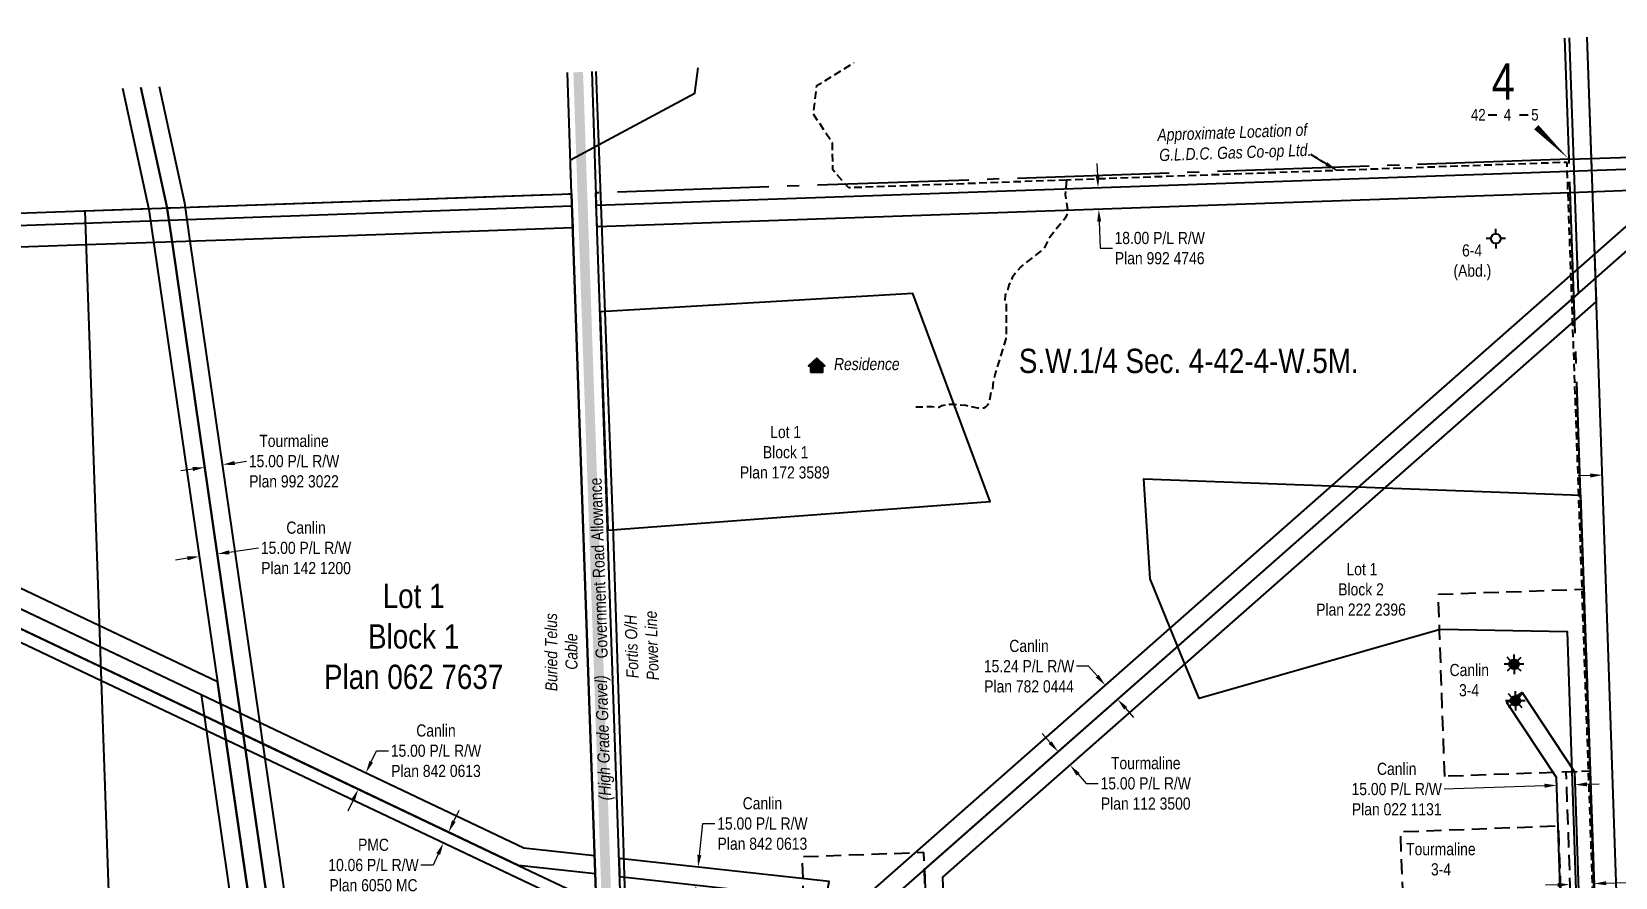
# Model space of a CAD drawing. Extents: x 665644 to 688844, y 5825051 to 5844826.
# Drawn here: x 666895 to 668201, y 5828823 to 5829520 of the extents above; entities that cross this region are included whole.
import ezdxf
from ezdxf.enums import TextEntityAlignment as Align

# ---------------------------------------------------------------- set-up
doc = ezdxf.new("R2010")
doc.units = 0
doc.header["$LTSCALE"] = 5
doc.header["$PDSIZE"] = 0.5
for name, pattern in [('foc-ACCESSROAD', [3.75, 2.5, -1.25]), ('foc-QUARTERLINE', [33, 25, -3, 2, -3]), ('UG_PIPE', [1.875, 1.25, -0.625])]:
    doc.linetypes.add(name, pattern=pattern)
doc.layers.get('Defpoints').update_dxf_attribs({"color": 9})
for name, color, linetype in [('10', 1, 'Continuous'), ('9', 3, 'Continuous'), ('AS-PIPE-UG', 44, 'UG_PIPE'), ('AS-PIPE-UG-T', 44, 'Continuous'), ('AS-POWER', 104, 'foc-POWER'), ('AS-POWER-T', 104, 'Continuous'), ('AS-RESIDENCE', 14, 'Continuous'), ('AS-ROADS', 254, 'Continuous'), ('AS-TELEPHONE', 224, 'foc-TEL'), ('AS-TELEPHONE-T', 224, 'Continuous'), ('C-SYMBOL', 7, 'Continuous'), ('F-AR', 190, 'foc-ACCESSROAD'), ('F-RW', 190, 'Continuous'), ('F-WS', 190, 'foc-ACCESSROAD'), ('F-WS-S', 190, 'Continuous'), ('L-QSEC', 8, 'foc-QUARTERLINE'), ('L-ROAD-T', 7, 'Continuous'), ('L-SEC', 7, 'Continuous'), ('L-SECLBL', 7, 'Continuous'), ('L-TITLEDB', 4, 'Continuous'), ('L-TITLEDB-T', 4, 'Continuous')]:
    doc.layers.add(name, color=color, linetype=linetype)
for name, color, linetype, lineweight in [('F-AR-T', 190, 'Continuous', 9), ('F-RW-T', 190, 'Continuous', 9), ('F-WS-T', 190, 'Continuous', 9), ('T-TEXT', 48, 'Continuous', 18)]:
    doc.layers.add(name, color=color, linetype=linetype, lineweight=lineweight)
doc.styles.add('175L', font='ARIALN.TTF', dxfattribs={"height": 20})
doc.styles.add('80CG', font='ARIALN.TTF', dxfattribs={"height": 10})
doc.styles.add('80L', font='ARIALN.TTF', dxfattribs={"height": 10})
doc.styles.add('80LS', font='ARIALNI.TTF', dxfattribs={"height": 10})
doc.styles.add('foc-LtypeFont', font='ARIALN.TTF', dxfattribs={"height": 7.35})
doc.styles.add('SIMPLEX', font='ARIALN.TTF')
doc.linetypes.add('foc-POWER', pattern='A,6,-1,["P",foc-LtypeFont,S=0.2,R=0,X=-0.625,Y=-0.75],-1.24,4', length=12.24)
doc.linetypes.add('foc-TEL', pattern='A,2,-1,["T",foc-LtypeFont,S=0.2,R=0,X=-0.425,Y=-0.75],-1.24,8', length=12.24)
doc.linetypes.add('foc-TEL-NOLINE', pattern='A,0,-2,["T",foc-LtypeFont,S=0.2,R=0,X=-0.425,Y=-0.75],-10.24', length=12.24)
doc.dimstyles.new('Compass 5 000', dxfattribs={"dimscale": 5, "dimtxt": 9, "dimasz": 2, "dimexe": 0.2, "dimexo": 0.0625, "dimgap": 0.5, "dimtad": 0, "dimtih": 1, "dimtoh": 1, "dimzin": 0, "dimdsep": 46, "dimtxsty": '80CG', "dimcen": 0.1, "dimse1": 1, "dimse2": 1, "dimclrd": 256, "dimclrt": 256, "dimaunit": 1, "dimadec": 4, "dimazin": 0, "dimtfac": 0.06, "dimtofl": 0, "dimtmove": 0, "dimatfit": 1, "dimfxl": 0.2, "dimtolj": 1, "dimtzin": 0, "dimlwd": -1, "dimarcsym": 0})

# ---------------------------------------------------------------- blocks, each defined once
blk = doc.blocks.new('L-SECLBL')
at = {"layer": '9', "color": 7}
for p, q in [((-5.1, -27.8), (-12.3, -27.8)), ((20.7, -27.8), (13.5, -27.8))]:
    blk.add_line(p, q, dxfattribs=at)
at = {"layer": '10', "color": 2, "style": 'SIMPLEX'}
blk.add_attdef('SEC', text='', height=30, dxfattribs=at).set_placement((0, 0), align=Align.MIDDLE)
at = {"layer": '10', "color": 5, "style": '80L'}
blk.add_attdef('TWP', text='', height=9.5, dxfattribs=at).set_placement((-14.4, -27.4), align=Align.MIDDLE_RIGHT)
blk.add_attdef('RGE', text='', height=9.5, dxfattribs=at).set_placement((3.6, -27.4), align=Align.MIDDLE_CENTER)
blk.add_attdef('MER', text='', height=9.5, dxfattribs=at).set_placement((23.2, -27.4), align=Align.MIDDLE_LEFT)
blk = doc.blocks.new('*D2256')
at = {"layer": 'Defpoints', "color": 0, "transparency": 16777216}
for p in [(668183.3, 5828818.1), (668163.4, 5828813.6), (668183.4, 5828814.3)]:
    blk.add_point(p, dxfattribs=at)
at = {"layer": 'F-AR-T', "transparency": 16777216}
for p, q in [((668153.3, 5828817.1), (668143.3, 5828816.7)), ((668193.3, 5828818.5), (668228.1, 5828819.7))]:
    blk.add_line(p, q, dxfattribs=at)
for points in [[(668153.3, 5828818.7), (668153.4, 5828815.4), (668163.3, 5828817.4)], [(668193.2, 5828820.1), (668193.4, 5828816.8), (668183.3, 5828818.1)]]:
    blk.add_solid(points, dxfattribs=at)
at = {"layer": 'F-AR-T', "transparency": 16777216, "insert": (668255.8, 5828819.7), "char_height": 10, "attachment_point": 5, "style": '80CG'}
blk.add_mtext('\\A1;Canlin\\P20.00 A/R', dxfattribs=at)
blk = doc.blocks.new('*D2265')
at = {"layer": 'Defpoints', "color": 0, "transparency": 16777216}
for p in [(667855.3, 5829027.2), (667865.2, 5829015.9), (667751.3, 5828915.7)]:
    blk.add_point(p, dxfattribs=at)
at = {"layer": 'F-RW-T', "transparency": 16777216}
for p, q in [((667734.9, 5828934.4), (667728.2, 5828941.9)), ((667758, 5828908.2), (667764.6, 5828900.7)), ((667764.6, 5828900.7), (667774.6, 5828900.7))]:
    blk.add_line(p, q, dxfattribs=at)
for points in [[(667736.1, 5828935.5), (667733.6, 5828933.3), (667741.5, 5828926.9)], [(667759.2, 5828909.3), (667756.7, 5828907.1), (667751.3, 5828915.7)]]:
    blk.add_solid(points, dxfattribs=at)
at = {"layer": 'F-RW-T', "transparency": 16777216, "insert": (667813.7, 5828900.7), "char_height": 10, "attachment_point": 5, "style": '80CG'}
blk.add_mtext('\\A1;Tourmaline\\P15.00 P/L R/W\\PPlan 112 3500', dxfattribs=at)
blk = doc.blocks.new('*D2266')
at = {"layer": 'Defpoints', "color": 0, "transparency": 16777216}
for p in [(668152.5, 5828899.1), (668153.4, 5828870.6), (668168.4, 5828871.1)]:
    blk.add_point(p, dxfattribs=at)
at = {"layer": 'F-RW-T', "transparency": 16777216}
for p, q in [((668142.5, 5828898.8), (668059.7, 5828896)), ((668177.4, 5828900), (668187.4, 5828900.3))]:
    blk.add_line(p, q, dxfattribs=at)
for points in [[(668142.4, 5828900.5), (668142.5, 5828897.1), (668152.5, 5828899.1)], [(668177.3, 5828901.6), (668177.5, 5828898.3), (668167.4, 5828899.6)]]:
    blk.add_solid(points, dxfattribs=at)
at = {"layer": 'F-RW-T', "transparency": 16777216, "insert": (668020.6, 5828896), "char_height": 10, "attachment_point": 5, "style": '80CG'}
blk.add_mtext('\\A1;Canlin\\P15.00 P/L R/W\\PPlan 022 1131', dxfattribs=at)
blk = doc.blocks.new('*D2270')
at = {"layer": 'Defpoints', "color": 0, "transparency": 16777216}
for p in [(667170.9, 5828909.5), (667178.6, 5828905.8), (667172.2, 5828892.3)]:
    blk.add_point(p, dxfattribs=at)
at = {"layer": 'F-RW-T', "transparency": 16777216}
for p, q in [((667175.2, 5828918.5), (667179.5, 5828927.6)), ((667179.5, 5828927.6), (667189.5, 5828927.6)), ((667160.2, 5828886.9), (667155.9, 5828877.9))]:
    blk.add_line(p, q, dxfattribs=at)
for points in [[(667173.7, 5828919.2), (667176.7, 5828917.8), (667170.9, 5828909.5)], [(667158.7, 5828887.6), (667161.7, 5828886.2), (667164.5, 5828895.9)]]:
    blk.add_solid(points, dxfattribs=at)
at = {"layer": 'F-RW-T', "transparency": 16777216, "insert": (667228.6, 5828927.6), "char_height": 10, "attachment_point": 5, "style": '80CG'}
blk.add_mtext('\\A1;Canlin\\P15.00 P/L R/W\\PPlan 842 0613', dxfattribs=at)
blk = doc.blocks.new('*D2272')
at = {"layer": 'Defpoints', "color": 0, "transparency": 16777216}
for p in [(668214.5, 5829155.7), (668193.9, 5829044.7), (668218.4, 5829045.6)]:
    blk.add_point(p, dxfattribs=at)
at = {"layer": 'F-RW-T', "transparency": 16777216}
for p, q in [((668224.5, 5829156.1), (668284.7, 5829158.2)), ((668180.1, 5829154.5), (668170.1, 5829154.2))]:
    blk.add_line(p, q, dxfattribs=at)
for points in [[(668180, 5829156.2), (668180.1, 5829152.8), (668190.1, 5829154.9)], [(668224.5, 5829157.7), (668224.6, 5829154.4), (668214.5, 5829155.7)]]:
    blk.add_solid(points, dxfattribs=at)
at = {"layer": 'F-RW-T', "transparency": 16777216, "insert": (668346.2, 5829158.2), "char_height": 10, "attachment_point": 5, "style": '80CG'}
blk.add_mtext('\\A1;Altalink\\P24.38 Power \\PTransmission Line R/W\\PPlan 782 2049', dxfattribs=at)
blk = doc.blocks.new('*D2274')
at = {"layer": 'Defpoints', "color": 0, "transparency": 16777216}
for p in [(667048.3, 5829089.8), (667035.1, 5829077.2), (667049.8, 5829079.4)]:
    blk.add_point(p, dxfattribs=at)
at = {"layer": 'F-RW-T', "transparency": 16777216}
for p, q in [((667058.2, 5829091.3), (667082.4, 5829094.8)), ((667023.7, 5829086.3), (667013.8, 5829084.8))]:
    blk.add_line(p, q, dxfattribs=at)
for points in [[(667058, 5829092.9), (667058.4, 5829089.6), (667048.3, 5829089.8)], [(667023.4, 5829087.9), (667023.9, 5829084.6), (667033.6, 5829087.7)]]:
    blk.add_solid(points, dxfattribs=at)
at = {"layer": 'F-RW-T', "transparency": 16777216, "insert": (667121.5, 5829094.8), "char_height": 10, "attachment_point": 5, "style": '80CG'}
blk.add_mtext('\\A1;Canlin\\P15.00 P/L R/W\\PPlan 142 1200', dxfattribs=at)
blk = doc.blocks.new('*D2276')
at = {"layer": 'Defpoints', "color": 0, "transparency": 16777216}
for p in [(667899.7, 5829086.7), (667909.8, 5829075.2), (667780.4, 5828981.6)]:
    blk.add_point(p, dxfattribs=at)
at = {"layer": 'F-RW-T', "transparency": 16777216}
for p, q in [((667766.6, 5828997.3), (667756.6, 5828997.3)), ((667773.8, 5828989.1), (667766.6, 5828997.3)), ((667797.1, 5828962.6), (667803.7, 5828955.1))]:
    blk.add_line(p, q, dxfattribs=at)
for points in [[(667775, 5828990.2), (667772.5, 5828988), (667780.4, 5828981.6)], [(667798.4, 5828963.7), (667795.9, 5828961.5), (667790.5, 5828970.1)]]:
    blk.add_solid(points, dxfattribs=at)
at = {"layer": 'F-RW-T', "transparency": 16777216, "insert": (667717.5, 5828997.3), "char_height": 10, "attachment_point": 5, "style": '80CG'}
blk.add_mtext('\\A1;Canlin\\P15.24 P/L R/W\\PPlan 782 0444', dxfattribs=at)
blk = doc.blocks.new('*D2277')
at = {"layer": 'Defpoints', "color": 0, "transparency": 16777216}
for p in [(667728.9, 5829390.2), (667729.5, 5829372.3), (667775, 5829373.9)]:
    blk.add_point(p, dxfattribs=at)
at = {"layer": 'F-RW-T', "transparency": 16777216}
for p, q in [((667774.1, 5829401.8), (667773.7, 5829411.8)), ((667775.4, 5829363.9), (667776.2, 5829341.9)), ((667776.2, 5829341.9), (667786.2, 5829341.9))]:
    blk.add_line(p, q, dxfattribs=at)
for points in [[(667775.7, 5829401.8), (667772.4, 5829401.7), (667774.4, 5829391.8)], [(667777, 5829363.9), (667773.7, 5829363.8), (667775, 5829373.9)]]:
    blk.add_solid(points, dxfattribs=at)
at = {"layer": 'F-RW-T', "transparency": 16777216, "insert": (667825.2, 5829341.9), "char_height": 10, "attachment_point": 5, "style": '80CG'}
blk.add_mtext('\\A1;18.00 P/L R/W\\PPlan 992 4746', dxfattribs=at)
blk = doc.blocks.new('*D2278')
at = {"layer": 'Defpoints', "color": 0, "transparency": 16777216}
for p in [(667444.7, 5828831.7), (667446.2, 5828831.6), (667444.6, 5828816.7)]:
    blk.add_point(p, dxfattribs=at)
at = {"layer": 'F-RW-T', "transparency": 16777216}
for p, q in [((667445.8, 5828841.7), (667448.6, 5828867.6)), ((667448.6, 5828867.6), (667458.6, 5828867.6)), ((667441.9, 5828806.9), (667440.8, 5828797))]:
    blk.add_line(p, q, dxfattribs=at)
for points in [[(667444.1, 5828841.9), (667447.4, 5828841.5), (667444.7, 5828831.7)], [(667440.3, 5828807.1), (667443.6, 5828806.7), (667443, 5828816.8)]]:
    blk.add_solid(points, dxfattribs=at)
at = {"layer": 'F-RW-T', "transparency": 16777216, "insert": (667497.7, 5828867.6), "char_height": 10, "attachment_point": 5, "style": '80CG'}
blk.add_mtext('\\A1;Canlin\\P15.00 P/L R/W\\PPlan 842 0613', dxfattribs=at)
blk = doc.blocks.new('*D2279')
at = {"layer": 'Defpoints', "color": 0, "transparency": 16777216}
for p in [(667234.7, 5828851.5), (667247.2, 5828845.6), (667251.5, 5828854.6)]:
    blk.add_point(p, dxfattribs=at)
at = {"layer": 'F-RW-T', "transparency": 16777216}
for p, q in [((667243.3, 5828869.6), (667247.6, 5828878.6)), ((667230.4, 5828842.5), (667226.2, 5828833.4)), ((667226.2, 5828833.4), (667216.2, 5828833.4))]:
    blk.add_line(p, q, dxfattribs=at)
for points in [[(667241.8, 5828870.3), (667244.8, 5828868.9), (667239, 5828860.5)], [(667228.9, 5828843.2), (667232, 5828841.8), (667234.7, 5828851.5)]]:
    blk.add_solid(points, dxfattribs=at)
at = {"layer": 'F-RW-T', "transparency": 16777216, "insert": (667177.1, 5828833.4), "char_height": 10, "attachment_point": 5, "style": '80CG'}
blk.add_mtext('\\A1;PMC\\P10.06 P/L R/W\\PPlan 6050 MC', dxfattribs=at)
blk = doc.blocks.new('*D2281')
at = {"layer": 'Defpoints', "color": 0, "transparency": 16777216}
for p in [(667038.3, 5829159.1), (667052.7, 5829163.4), (667053.1, 5829161.3)]:
    blk.add_point(p, dxfattribs=at)
at = {"layer": 'F-RW-T', "transparency": 16777216}
for p, q in [((667028.1, 5829159.8), (667018.2, 5829158.4)), ((667062.6, 5829164.8), (667072.5, 5829166.3))]:
    blk.add_line(p, q, dxfattribs=at)
for points in [[(667027.8, 5829161.5), (667028.3, 5829158.2), (667037.9, 5829161.2)], [(667062.4, 5829166.5), (667062.9, 5829163.2), (667052.7, 5829163.4)]]:
    blk.add_solid(points, dxfattribs=at)
at = {"layer": 'F-RW-T', "transparency": 16777216, "insert": (667111.6, 5829166.3), "char_height": 10, "attachment_point": 5, "style": '80CG'}
blk.add_mtext('\\A1;Tourmaline\\P15.00 P/L R/W\\PPlan 992 3022', dxfattribs=at)
blk = doc.blocks.new('res_occ')
for points in [[(0.1, 0.89), (-1.26, -0.37), (1.46, -0.37)], [(-0.9, -1.43), (1.1, -1.43), (1.1, -0.37), (-0.9, -0.37)]]:
    blk.add_hatch(color=14).paths.add_polyline_path(points)
at = {"color": 14}
for points in [[(0.1, 0.89), (-1.26, -0.37), (1.46, -0.37)], [(-0.9, -1.43), (1.1, -1.43), (1.1, -0.37), (-0.9, -0.37)]]:
    blk.add_lwpolyline(points, close=True, dxfattribs=at)
blk = doc.blocks.new('GABD')
for p, q in [((-0.81, 0), (-1.62, 0)), ((0, 0.81), (0, 1.62)), ((1.62, 0), (0.81, 0)), ((0, -0.81), (0, -1.62))]:
    blk.add_line(p, q)
blk.add_circle((0, 0), 0.8)
blk = doc.blocks.new('GAS')
h = blk.add_hatch(color=255)
h.dxf.hatch_style = 1
edge = h.paths.add_edge_path()
edge.add_arc((0, 0), 0.9, 0, 360)
for p, q in [((-0.81, 0), (-1.62, 0)), ((-0.57, 0.57), (-1.14, 1.14)), ((0, 0.81), (0, 1.62)), ((0.57, 0.57), (1.14, 1.14)), ((1.62, 0), (0.81, 0)), ((-0.57, -0.57), (-1.14, -1.14)), ((0, -0.81), (0, -1.62)), ((1.14, -1.14), (0.57, -0.57))]:
    blk.add_line(p, q)
blk.add_circle((0, 0), 0.8)

msp = doc.modelspace()

# ---------------------------------------------------------------- linework, layer by layer
at = {"layer": 'AS-PIPE-UG', "flags": 128}
for points in [[(667748.274, 5829398.002), (667568.952, 5829391.637), (667555.725, 5829406.366), (667555.397, 5829428.66), (667539.803, 5829452.428), (667542.474, 5829475.847), (667573.438, 5829494.863)], [(668188.602, 5828631.393), (668160.997, 5829412.617), (667748.274, 5829398.002)], [(667748.274, 5829398.002), (667747.387, 5829386.275), (667749.284, 5829373.545), (667749.31, 5829372.602), (667749.35, 5829371.145), (667748.788, 5829369.757), (667747.329, 5829366.714), (667733.82, 5829349.867), (667729.845, 5829341.692), (667710.628, 5829326.563), (667707.058, 5829322.346), (667703.669, 5829317.79), (667700.758, 5829311.447), (667700.003, 5829307.737), (667697.728, 5829303.213), (667697.509, 5829298.746), (667698.734, 5829297.836), (667698.703, 5829274.243), (667698.467, 5829267.287), (667689.937, 5829239.494), (667688.083, 5829232.15), (667687.233, 5829225.693), (667686.112, 5829222.83), (667684.684, 5829215.584), (667683.229, 5829212.37), (667681.47, 5829210.863), (667680.207, 5829210.055), (667678.586, 5829209.753), (667675.232, 5829210.089), (667665.4, 5829212.133), (667655.944, 5829212.986), (667652.171, 5829212.967), (667648.242, 5829212.429), (667645.595, 5829212.012), (667643.146, 5829210.657), (667641.692, 5829210.531), (667637.389, 5829211.098), (667624.191, 5829210.818)]]:
    msp.add_lwpolyline(points, dxfattribs=at)
at = {"layer": 'AS-POWER', "flags": 128}
msp.add_lwpolyline([(667392.89, 5828586.522), (667387.114, 5828725.149), (667382.922, 5828860.939), (667374.652, 5829112.981), (667360.666, 5829487.519)], dxfattribs=at)
at = {"layer": 'AS-ROADS', "const_width": 8, "flags": 128}
msp.add_lwpolyline([(667376.766, 5828573.795), (667362.968, 5828990.208), (667345.85, 5829486.971)], dxfattribs=at)
at = {"layer": 'AS-TELEPHONE', "linetype": 'foc-TEL', "flags": 128}
msp.add_lwpolyline([(667339.416, 5829414.671), (667441.961, 5829469.8), (667444.652, 5829490.418)], dxfattribs=at)
at = {"layer": 'AS-TELEPHONE', "linetype": 'foc-TEL-NOLINE', "flags": 128}
msp.add_lwpolyline([(667368.359, 5828582.996), (667340.387, 5829386.692), (667339.558, 5829410.575)], dxfattribs=at)
at = {"layer": 'F-AR', "flags": 128}
msp.add_lwpolyline([(668191.373, 5828586.729), (668180.071, 5828910.721), (668160.083, 5828910.024), (668171.385, 5828586.031)], close=True, dxfattribs=at)
at = {"layer": 'F-RW', "flags": 128}
for points in [[(668162.714, 5829515.204), (668170.094, 5829304.414), (667631.263, 5828829.898), (667634.333, 5828743.136), (667496.855, 5828738.19), (667441.865, 5828689.908), (667451.774, 5828678.648), (667502.679, 5828723.48), (667649.791, 5828728.639), (667646.486, 5828823.351), (668076.222, 5829201.793), (668185.368, 5829297.862), (668177.696, 5829515.721)], [(668309.405, 5829520.35), (668312.517, 5829429.874), (668263.719, 5829386.893), (667592.804, 5828795.962), (667600.07, 5828596.585), (667584.872, 5828596.044), (667577.314, 5828802.684), (668207.517, 5829357.707), (668263.044, 5829406.584)], [(668208.429, 5828617.976), (668181.129, 5829415.731), (668177.673, 5829515.721)], [(666970.124, 5829473.81), (666992.01, 5829373.667), (667048.595, 5828984.307), (667097.852, 5828643.796), (667086.004, 5828608.995), (667087.062, 5828578.467), (667102.057, 5828578.989)], [(666985.362, 5829474.343), (667006.771, 5829376.34), (667011.003, 5829347.145), (667067.292, 5828958.78), (667113.194, 5828642.392), (667115.471, 5828579.457), (667130.49, 5828580.045)], [(667102.057, 5828578.989), (667101.065, 5828606.485), (667113.194, 5828642.392), (667074.652, 5828907.61), (667011.003, 5829347.145), (667006.771, 5829376.34), (666985.362, 5829474.343)], [(667130.49, 5828580.045), (667128.135, 5828643.735), (667087.825, 5828921.237), (667026.059, 5829347.606), (667021.542, 5829378.981), (667000.612, 5829474.876)], [(666519.591, 5829458.061), (666523.119, 5829358.088), (666528.026, 5829214.654), (667034.952, 5828974.114), (667074.159, 5828702.703), (667053.939, 5828666.473), (667057.113, 5828577.455), (667072.099, 5828577.977), (667069.076, 5828662.823), (667089.731, 5828699.833), (667055.469, 5828936.595), (667048.595, 5828984.307), (666542.886, 5829224.2), (666534.538, 5829458.584)], [(666440.802, 5829281.476), (666533.188, 5829348.343), (667023.457, 5829365.557), (667340.687, 5829376.679), (667341.353, 5829358.787), (667055.35, 5829348.626), (666940.285, 5829344.657), (666539.401, 5829330.502), (666441.563, 5829259.84)], [(666441.717, 5829255.485), (666543.456, 5829207.315), (667034.952, 5828974.114), (667300.964, 5828847.714), (667359.388, 5828841.19), (667359.699, 5828826.15)], [(666442.309, 5829238.641), (666544.054, 5829190.454), (667037.495, 5828956.288), (667296.686, 5828833.14), (667346.757, 5828809.473), (667360.593, 5828805.466), (667360.807, 5828794.998)], [(667359.699, 5828826.15), (667296.686, 5828833.14), (667086.098, 5828933.238), (666952.284, 5828996.759), (666544.054, 5829190.454), (666442.309, 5829238.641)], [(667360.807, 5828794.998), (667343.296, 5828799.996), (667087.825, 5828921.237), (666952.639, 5828985.309), (666544.536, 5829179.084), (666442.709, 5829227.273)]]:
    msp.add_lwpolyline(points, dxfattribs=at)
for points in [[(668262.962, 5829408.965), (668965.367, 5829433.93), (668965.95, 5829415.928), (668263.571, 5829391.205), (668206.543, 5829389.277), (668163.502, 5829387.449), (667361.351, 5829359.413), (667360.728, 5829377.393), (668162.875, 5829405.286)], [(668162.051, 5828616.348), (668152.237, 5828905.5), (668111.506, 5828967.429), (668123.982, 5828975.678), (668167.039, 5828910.232), (668177.037, 5828616.874)], [(667379.859, 5828823.843), (667550.031, 5828804.969), (667552.752, 5828819.811), (667379.49, 5828838.938)]]:
    msp.add_lwpolyline(points, close=True, dxfattribs=at)
at = {"layer": 'F-WS', "flags": 128}
for points in [[(668060.144, 5828906.538), (668055.96, 5829026.465), (668054.908, 5829056.647), (668174.835, 5829060.83), (668179.018, 5828940.903), (668180.071, 5828910.721)], [(668158.58, 5828735.852), (668028.672, 5828730.968), (668023.788, 5828860.876), (668153.696, 5828865.76), (668155.762, 5828810.799)], [(667634.333, 5828743.136), (667630.818, 5828843.659), (667530.297, 5828840.098), (667533.812, 5828739.576)]]:
    msp.add_lwpolyline(points, close=True, dxfattribs=at)
at = {"layer": 'L-QSEC', "flags": 128}
for points in [[(668162.692, 5829415.144), (668159.22, 5829515.084)], [(668162.692, 5829415.144), (668865.107, 5829440.385), (668965.044, 5829443.932)], [(668162.692, 5829415.144), (667360.428, 5829387.451)], [(668190.213, 5828612.097), (668162.692, 5829415.144)], [(666538.148, 5829358.649), (667340.387, 5829386.692)]]:
    msp.add_lwpolyline(points, dxfattribs=at)
at = {"layer": 'L-SEC', "flags": 128}
for points in [[(667340.387, 5829386.692), (667336.918, 5829486.632)], [(667356.956, 5829487.391), (667360.728, 5829377.393)], [(667340.387, 5829386.692), (667368.421, 5828582.998)], [(667388.531, 5828583.704), (667360.428, 5829387.451)]]:
    msp.add_lwpolyline(points, dxfattribs=at)
at = {"layer": 'L-SECLBL', "flags": 128}
msp.add_lwpolyline([(668162.692, 5829415.144, 0, 5, 0), (668135.643, 5829441.651, 0, 0, 0)], format="xyseb", dxfattribs=at)
at = {"layer": 'L-TITLEDB', "flags": 128}
for points in [[(666939.314, 5829372.668), (667340.387, 5829386.692)], [(666967.109, 5828574.29), (666939.314, 5829372.668)], [(667370.183, 5829109.461), (667685.414, 5829133.16), (667621.566, 5829304.405), (667363.906, 5829289.35), (667370.18, 5829109.46)]]:
    msp.add_lwpolyline(points, dxfattribs=at)
msp.add_lwpolyline([(668175.217, 5828616.812), (668173.242, 5828674.787), (668165.208, 5828910.5), (668161.286, 5829025.583), (668056.374, 5829027.533), (667857.616, 5828970.821), (667845.757, 5828999.808), (667833.65, 5829029.397), (667817.273, 5829069.427), (667812.215, 5829151.631), (667966.017, 5829145.886), (668009.927, 5829144.245), (668172.184, 5829138.184), (668188.179, 5828675.31), (668190.183, 5828617.335)], close=True, dxfattribs=at)

# ---------------------------------------------------------------- block references
at = {"layer": 'AS-RESIDENCE', "xscale": 5.000000000000001, "yscale": 5.000000000000001, "zscale": 5.000000000000001}
msp.add_blockref('res_occ', (667541.933, 5829246.814), dxfattribs=at)
at = {"layer": 'F-WS-S', "xscale": 5.000000000000001, "yscale": 5.000000000000001, "zscale": 5.000000000000001}
for name, p in [('GABD', (668102.299, 5829349.748)), ('GAS', (668117.366, 5828998.961)), ('GAS', (668118.421, 5828968.779))]:
    msp.add_blockref(name, p, dxfattribs=at)
at = {"layer": 'L-SECLBL'}
msp.add_blockref('L-SECLBL', (668108.316, 5829479.276), dxfattribs=at).add_auto_attribs({'SEC': '4', 'TWP': '42', 'RGE': '4', 'MER': '5'})

# ---------------------------------------------------------------- texts
at = {"layer": 'AS-PIPE-UG-T', "insert": (667823.089, 5829440.239), "char_height": 10, "attachment_point": 1, "rotation": 2.028057, "style": '175L'}
msp.add_mtext_dynamic_manual_height_columns('\\pi0.05;{\\fArial Narrow|b0|i1|c0|p34;Approximate Location of\\P\\pi0.97428;G.L.D.C. Gas Co-op Ltd.}', width=125.14093, gutter_width=50, heights=[0], dxfattribs=at)
at = {"layer": 'AS-POWER-T', "insert": (667385.749, 5828984.677), "char_height": 10, "attachment_point": 1, "rotation": 91.879316, "style": '175L'}
msp.add_mtext_dynamic_manual_height_columns('\\pi2.5534;{\\fArial Narrow|b0|i1|c0|p34;Fortis O/H\\P\\pi0.32626;Power Line}', width=57.1191, gutter_width=100, heights=[0], dxfattribs=at)
at = {"layer": 'AS-RESIDENCE', "insert": (667556.696, 5829251.399), "char_height": 10, "attachment_point": 1, "style": '175L'}
msp.add_mtext_dynamic_manual_height_columns('{\\fArial Narrow|b0|i1|c0|p34;Residence}', width=53.94038, gutter_width=50, heights=[0], dxfattribs=at)
at = {"layer": 'AS-TELEPHONE-T', "insert": (667318.719, 5828977.048), "char_height": 10, "attachment_point": 1, "rotation": 90.307832, "style": '175L'}
msp.add_mtext_dynamic_manual_height_columns('\\pi-0.32836;{\\fArial Narrow|b0|i1|c0|p34;Buried Telus \\P\\pi17.264;Cable}', width=63.12909, gutter_width=100, heights=[0], dxfattribs=at)
at = {"layer": 'C-SYMBOL', "color": 3, "style": '175L'}
msp.add_text('S.W.1/4 Sec. 4-42-4-W.5M.', height=20, dxfattribs=at).set_placement((667849.189, 5829233.005), align=Align.BOTTOM_CENTER)
at = {"layer": 'C-SYMBOL', "color": 3, "insert": (667210.172, 5829065.226), "char_height": 20, "width": 146.95307, "attachment_point": 2, "style": '175L'}
msp.add_mtext('Lot 1\\PBlock 1\\PPlan 062 7637', dxfattribs=at)
at = {"layer": 'F-WS-T', "char_height": 10, "attachment_point": 1, "style": '175L'}
for s, width, insert in [('\\pi7.5091;6-4\\P\\pi0.39447;(Abd.)', 30.59795, (668066.954, 5829345.05)), ('\\pi10.632;Canlin\\P\\pi18.425;3-4', 52.3818, (668053.544, 5828999.192)), ('\\pi-2.0663;Tourmaline\\P\\pi18.425;3-4', 52.3818, (668030.421, 5828851.542))]:
    msp.add_mtext_dynamic_manual_height_columns(s, width=width, gutter_width=100, heights=[0], dxfattribs=dict(at, insert=insert))
at = {"layer": 'L-ROAD-T', "style": '80L'}
msp.add_text('Government Road Allowance', height=10, rotation=91.988333, dxfattribs=at).set_placement((667362.689, 5829078.232), align=Align.MIDDLE_CENTER)
at = {"layer": 'L-TITLEDB-T', "char_height": 10, "attachment_point": 1, "style": '175L'}
for s, insert in [('\\pi25.466;Lot 1\\P\\pi19.436;Block 1\\P\\pi0.48997;Plan 172 3589', (667478.682, 5829195.385)), ('\\pi25.466;Lot 1\\P\\pi18.679;Block 2\\P\\pi0.50362;Plan 222 2396', (667953.707, 5829082.32))]:
    msp.add_mtext_dynamic_manual_height_columns(s, width=73.47653, gutter_width=100, heights=[0], dxfattribs=dict(at, insert=insert))
at = {"layer": 'T-TEXT', "style": '80LS'}
msp.add_text('(High Grade Gravel)', height=10, rotation=91.988333, dxfattribs=at).set_placement((667366.221, 5828938.276), align=Align.MIDDLE_CENTER)

# ---------------------------------------------------------------- dimensions: what is measured, and where the dimension line sits
at = {"layer": 'F-AR-T'}
dim = msp.add_linear_dim(base=(668183.301, 5828818.121), p1=(668163.445, 5828813.64), p2=(668183.433, 5828814.338), angle=1.997876, text='Canlin\\P20.00 A/R', dimstyle='Compass 5 000', dxfattribs=at)
dim.commit()
dim.dimension.update_dxf_attribs({"geometry": '*D2256', "text_midpoint": (668255.813, 5828819.683), "dimtype": 161})
at = {"layer": 'F-RW-T', "color": 3}
for base, p1, p2, angle, text, picture, middle in [((667775.032, 5829373.872), (667728.893, 5829390.195), (667729.519, 5829372.281), 272.001731, '18.00 P/L R/W\\PPlan 992 4746', '*D2277', (667825.236, 5829341.871)), ((668214.53, 5829155.714), (668193.928, 5829044.718), (668218.374, 5829045.571), 1.999165, 'Altalink\\P24.38 Power \\PTransmission Line R/W\\PPlan 782 2049', '*D2272', (668346.224, 5829158.164)), ((667048.295, 5829089.846), (667035.088, 5829077.238), (667049.814, 5829079.372), 8.24693, 'Canlin\\P15.00 P/L R/W\\PPlan 142 1200', '*D2274', (667121.528, 5829094.795)), ((667780.4, 5828981.57), (667909.841, 5829075.248), (667899.749, 5829086.704), 131.376659, 'Canlin\\P15.24 P/L R/W\\PPlan 782 0444', '*D2276', (667717.48, 5828997.275)), ((667751.343, 5828915.692), (667855.302, 5829027.166), (667865.184, 5829015.945), 311.368383, 'Tourmaline\\P15.00 P/L R/W\\PPlan 112 3500', '*D2265', (667813.651, 5828900.678)), ((668152.453, 5828899.124), (668168.372, 5828871.122), (668153.421, 5828870.615), 181.944469, 'Canlin\\P15.00 P/L R/W\\PPlan 022 1131', '*D2266', (668020.622, 5828895.975)), ((667444.678, 5828831.742), (667444.572, 5828816.666), (667446.218, 5828831.572), 83.700426, 'Canlin\\P15.00 P/L R/W\\PPlan 842 0613', '*D2278', (667497.728, 5828867.646))]:
    dim = msp.add_linear_dim(base=base, p1=p1, p2=p2, angle=angle, text=text, dimstyle='Compass 5 000', dxfattribs=at)
    dim.commit()
    dim.dimension.update_dxf_attribs({"geometry": picture, "text_midpoint": middle, "dimtype": 161})
for p1, p2, distance, text, picture, middle in [((667038.254, 5829159.128), (667053.052, 5829161.272), 2.136, 'Tourmaline\\P15.00 P/L R/W\\PPlan 992 3022', '*D2281', (667111.625, 5829166.254)), ((667172.204, 5828892.285), (667178.643, 5828905.837), 8.53, 'Canlin\\P15.00 P/L R/W\\PPlan 842 0613', '*D2270', (667228.608, 5828927.562)), ((667251.493, 5828854.621), (667247.21, 5828845.596), -13.81, 'PMC\\P10.06 P/L R/W\\PPlan 6050 MC', '*D2279', (667177.073, 5828833.449))]:
    dim = msp.add_aligned_dim(p1=p1, p2=p2, distance=distance, text=text, dimstyle='Compass 5 000', dxfattribs=at)
    dim.commit()
    dim.dimension.update_dxf_attribs({"geometry": picture, "text_midpoint": middle})

# ---------------------------------------------------------------- leaders
at = {"layer": 'AS-PIPE-UG-T', "path_type": 1}
msp.add_leader([(667971.064, 5829406.238), (667949.88, 5829419.024)], dimstyle='Compass 5 000', override={"dimgap": 0.5, "dimtad": 0}, dxfattribs=at)

doc.saveas('drawing.dxf')
